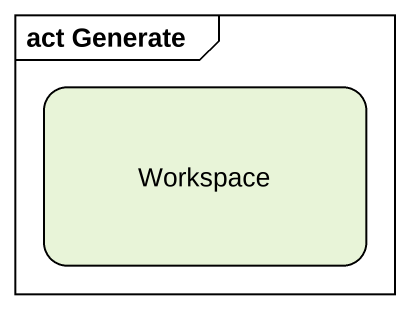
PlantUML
@startuml
mainframe act Generate
hide empty description
state Workspace
@enduml
